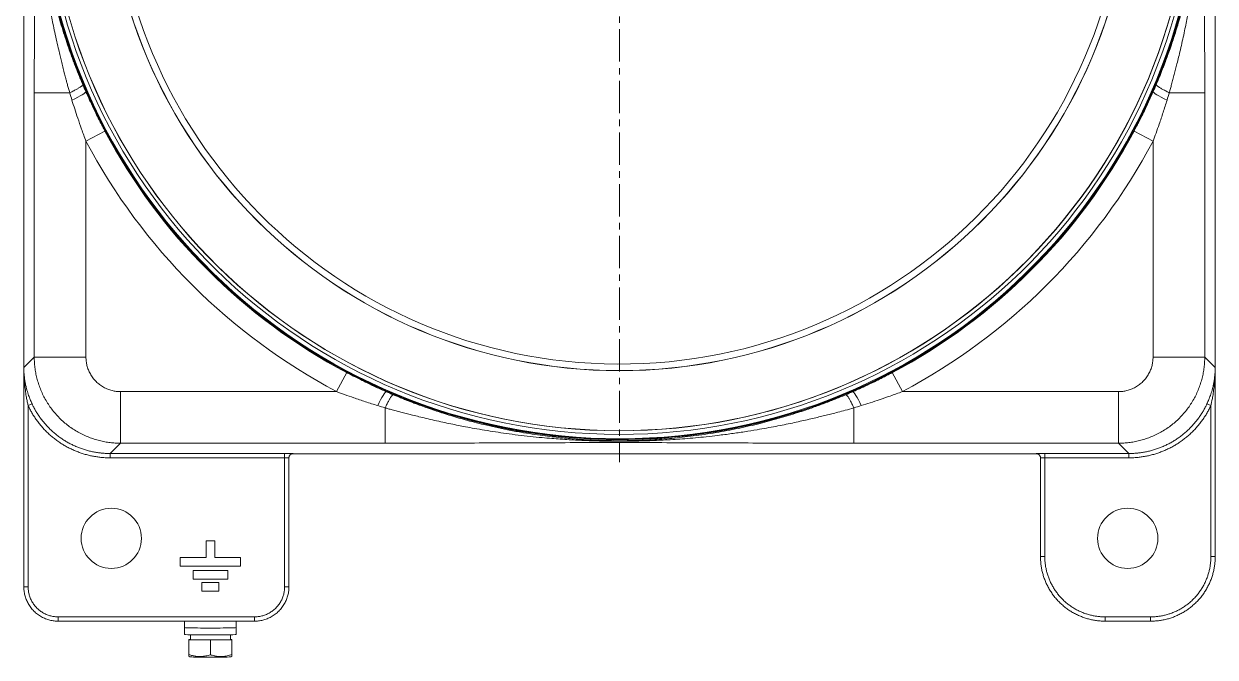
# Model space of a CAD drawing. Header units: millimetres. Extents: x -728 to 992, y -670 to 797.
# Drawn here: x -138.3 to 138.3, y -185.6 to -38.4 of the extents above; entities that cross this region are included whole.
import ezdxf

# ---------------------------------------------------------------- set-up
doc = ezdxf.new("R2010")
doc.units = ezdxf.units.MM
doc.linetypes.add('K5LT_AXLED', pattern=[12, 7.5, -1.5, 1.5, -1.5])
doc.linetypes.add('K5LT_THIN', pattern=[0])

# ---------------------------------------------------------------- blocks, each defined once
blk = doc.blocks.new('U3')
at = {"color": 7, "linetype": 'K5LT_THIN', "lineweight": 18}
for p, q in [((-138.32, -169.25), (-138.32, 162.25)), ((138.32, 162.25), (138.32, -162.25)), ((-135.89, -54.42), (-127.67, -54.42)), ((-135.89, -115.89), (-135.89, -54.42)), ((135.89, -54.42), (127.67, -54.42)), ((135.89, -54.42), (135.89, -115.89)), ((-119.47, -63.35), (-123.89, -65.69)), ((119.47, -63.35), (123.89, -65.69)), ((-123.89, -115.89), (-123.89, -65.69)), ((123.89, -65.69), (123.89, -115.89)), ((-135.89, -115.89), (-138.32, -118.32)), ((-123.89, -115.89), (-135.89, -115.89)), ((135.89, -115.89), (123.89, -115.89)), ((135.89, -115.89), (138.32, -118.32)), ((-138.32, -169.25), (-138.32, -118.32)), ((138.32, -118.32), (138.32, -162.25)), ((-63.35, -119.47), (-65.69, -123.89)), ((63.35, -119.47), (65.69, -123.89)), ((-115.89, -135.89), (-115.89, -123.89)), ((-65.69, -123.89), (-115.89, -123.89)), ((115.89, -123.89), (65.69, -123.89)), ((115.89, -123.89), (115.89, -135.89)), ((-136.41, -126.73), (-137.32, -127.15)), ((-137.32, -169.25), (-137.32, -127.15)), ((137.32, -127.15), (136.41, -126.73)), ((137.32, -127.15), (137.32, -162.25)), ((-54.42, -135.89), (-54.42, -127.67)), ((54.42, -135.89), (54.42, -127.67)), ((-115.89, -135.89), (-118.28, -138.28)), ((-118.28, -138.28), (-77.76, -138.28)), ((-118.28, -139.28), (-118.28, -138.28)), ((-54.42, -135.89), (-115.89, -135.89)), ((-77.76, -138.28), (-77.76, -139.28)), ((-75.76, -138.32), (-75.76, -138.32)), ((96.76, -138.32), (-75.76, -138.32)), ((115.89, -135.89), (54.42, -135.89)), ((96.76, -138.32), (96.76, -138.32)), ((98.76, -138.28), (118.28, -138.28)), ((98.76, -138.28), (98.76, -139.28)), ((115.89, -135.89), (118.28, -138.28)), ((118.28, -138.28), (118.28, -139.28)), ((-118.28, -139.28), (-77.76, -139.28)), ((-77.76, -139.28), (-77.76, -169.25)), ((-76.76, -139.32), (-76.76, -169.25)), ((-76.76, -139.32), (-76.76, -139.32)), ((-76.76, -139.32), (-76.76, -169.25)), ((97.76, -139.32), (97.76, -139.32)), ((97.76, -162.25), (97.76, -139.32)), ((97.76, -162.25), (97.76, -139.32)), ((98.76, -162.25), (98.76, -139.28)), ((98.76, -139.28), (118.28, -139.28)), ((-95.97, -158.56), (-95.97, -162.45)), ((-93.97, -158.56), (-95.97, -158.56)), ((-93.97, -162.45), (-93.97, -158.56)), ((-101.98, -162.45), (-101.98, -164.45)), ((-95.97, -162.45), (-101.98, -162.45)), ((-87.98, -162.45), (-93.97, -162.45)), ((-87.98, -164.45), (-87.98, -162.45)), ((97.76, -162.25), (97.76, -162.25)), ((98.76, -162.25), (97.76, -162.25)), ((138.32, -162.25), (137.32, -162.25)), ((138.32, -162.25), (138.32, -162.25)), ((-101.98, -164.45), (-87.98, -164.45)), ((-90.97, -165.45), (-98.97, -165.45)), ((-98.97, -165.45), (-98.97, -167.45)), ((-90.97, -167.45), (-90.97, -165.45)), ((-98.97, -167.45), (-90.97, -167.45)), ((-93, -168.25), (-97, -168.25)), ((-97, -168.25), (-97, -170.25)), ((-93, -170.25), (-93, -168.25)), ((-138.32, -169.25), (-138.32, -169.25)), ((-137.32, -169.25), (-138.32, -169.25)), ((-97, -170.25), (-93, -170.25)), ((-76.76, -169.25), (-77.76, -169.25)), ((-76.76, -169.25), (-76.76, -169.25)), ((-130.32, -177.25), (-130.32, -176.25)), ((-84.76, -176.25), (-130.32, -176.25)), ((-84.76, -176.25), (-84.76, -177.25)), ((123.32, -176.25), (112.76, -176.25)), ((112.76, -177.25), (112.76, -176.25)), ((123.32, -176.25), (123.32, -177.25)), ((-130.32, -177.25), (-130.32, -177.25)), ((-84.76, -177.25), (-130.32, -177.25)), ((-84.76, -177.25), (-130.32, -177.25)), ((-101, -178.74), (-101, -177.25)), ((-101, -180.34), (-101, -178.74)), ((-89, -178.74), (-89, -177.25)), ((-89, -180.34), (-89, -178.74)), ((-84.76, -177.25), (-84.76, -177.25)), ((123.32, -177.25), (112.76, -177.25)), ((112.76, -177.25), (112.76, -177.25)), ((123.32, -177.25), (112.76, -177.25)), ((123.32, -177.25), (123.32, -177.25)), ((-100, -181.59), (-100, -181.49)), ((-100, -181.49), (-99.64, -181.49)), ((-95, -181.64), (-100, -181.59)), ((-100, -181.59), (-100, -185)), ((-99.6, -181.54), (-99.64, -181.54)), ((-90, -181.59), (-95, -181.64)), ((-95, -181.64), (-95, -185.05)), ((-90.35, -181.54), (-90.35, -180.41)), ((-90.35, -181.49), (-90, -181.49)), ((-90, -181.49), (-90, -181.59)), ((-90, -181.59), (-90, -185)), ((-100, -185.4), (-100, -185)), ((-90, -185), (-90, -185.4)), ((-99.75, -185.54), (-100, -185.4)), ((-90.25, -185.54), (-90, -185.4))]:
    blk.add_line(p, q, dxfattribs=at)
at = {"color": 30, "linetype": 'K5LT_AXLED', "lineweight": 18, "true_color": 0xff8000}
blk.add_line((0, 140.32), (0, -140.32), dxfattribs=at)
at = {"color": 7, "linetype": 'K5LT_THIN', "lineweight": 18}
for centre, radius in [((0, 0), 119.03), ((0, 0), 119), ((-118, -158), 7), ((118, -158), 7)]:
    blk.add_circle(centre, radius, dxfattribs=at)
for radius, start, end in [(135, 2.0607, 357.4538), (134.84, 2.0221, 357.4924), (133.84, 2.2974, 357.2172), (133, 2.3311, 357.1834), (132.97, 2.2872, 357.2274), (135.07, 180, 358.8289), (117.49, 179.7573, 359.7573), (135.23, 207.9356, 242.0644), (135.23, 297.9356, 332.0644), (140.23, 207.9356, 242.0644), (140.23, 297.9356, 332.0644)]:
    blk.add_arc((0, 0), radius, start, end, dxfattribs=at)
for centre, major_axis, ratio, start_param, end_param in [((-128.51, -56.15), (4.58, 2.01), 0.112862, 4.963871, 6.26562), ((128.51, -56.15), (-4.58, 2.01), 0.112862, 0.017566, 1.319314), ((-56.15, -128.51), (2.01, 4.58), 0.112862, 0.017566, 1.319314), ((56.15, -128.51), (-2.01, 4.58), 0.112862, 4.963871, 6.26562), ((-75.76, -139.32), (-0.707, -0.707), 0.999695, 3.927143, 5.497635), ((96.76, -139.32), (-0.707, 0.707), 0.999695, 3.927143, 5.497635), ((-95, -178.74), (-6, 0), 0.017452, 0, 3.141593), ((-95, -178.74), (-6, 0), 0.017452, 0, 3.141593), ((-95, -180.34), (-6, 0), 0.017452, 0, 3.141593), ((-95, -179.71), (0, 12.85), 0.361728, -4.658359, -4.568813), ((-95, -182.17), (0, 12.85), 0.361728, 1.475138, 1.521621), ((-95, -181.54), (-4.65, 0), 0.017452, 0.143576, 3.141593), ((-95, -185.54), (-4.75, 0), 0.017452, 0.030238, 3.111355)]:
    blk.add_ellipse(centre, major_axis=major_axis, ratio=ratio, start_param=start_param, end_param=end_param, dxfattribs=at)
for points, knots in [([(-135.89, -54.42), (-135.88, -51.65), (-135.88, -48.89), (-135.87, -43.25), (-135.86, -40.39), (-135.85, -34.63), (-135.84, -31.71), (-135.82, -25.85), (-135.8, -22.9), (-135.78, -16.96), (-135.76, -13.98), (-135.74, -7.34), (-135.74, -3.67), (-135.73, 0)], [0, 0, 0, 0, 0.160716, 0.160716, 0.321432, 0.321432, 0.482149, 0.482149, 0.642865, 0.642865, 0.803581, 0.803581, 1, 1, 1, 1]), ([(-127.67, -54.42), (-127.77, -54.09), (-127.94, -53.45), (-128.2, -52.52), (-128.43, -51.67), (-128.67, -50.77), (-128.95, -49.69), (-129.27, -48.43), (-129.59, -47.12), (-129.91, -45.8), (-130.27, -44.28), (-130.69, -42.44), (-131.14, -40.41), (-131.55, -38.45), (-131.91, -36.6), (-132.27, -34.71), (-132.66, -32.5), (-133.06, -30.11), (-133.43, -27.71), (-133.72, -25.6), (-133.98, -23.61), (-134.22, -21.61), (-134.44, -19.56), (-134.62, -17.72), (-134.76, -16.1), (-134.88, -14.66), (-134.98, -13.23), (-135.06, -11.93), (-135.14, -10.62), (-135.21, -9.28), (-135.27, -7.89), (-135.32, -6.66), (-135.35, -5.62), (-135.37, -4.71), (-135.39, -3.77), (-135.41, -2.79), (-135.42, -1.81), (-135.43, -0.87), (-135.43, -0.28), (-135.43, 0)], [0, 0, 0, 0, 0.019555, 0.036849, 0.052313, 0.067287, 0.087126, 0.111783, 0.13594, 0.158335, 0.18396, 0.219694, 0.260327, 0.296995, 0.328621, 0.362464, 0.401655, 0.450458, 0.494669, 0.533917, 0.566552, 0.604328, 0.644425, 0.679268, 0.705643, 0.732646, 0.757683, 0.782536, 0.803256, 0.829362, 0.856531, 0.88084, 0.897573, 0.9143, 0.931345, 0.94957, 0.967978, 0.984764, 1, 1, 1, 1]), ([(-124.63, -52.53), (-124.81, -52.09), (-125.15, -51.28), (-125.62, -50.14), (-126.04, -49.08), (-126.44, -48.04), (-126.83, -46.99), (-127.23, -45.91), (-127.67, -44.68), (-128.23, -43.07), (-128.9, -41.03), (-129.61, -38.76), (-130.24, -36.56), (-130.88, -34.24), (-131.52, -31.73), (-132.14, -29.03), (-132.68, -26.46), (-133.15, -24.01), (-133.56, -21.6), (-133.93, -19.2), (-134.22, -17.03), (-134.45, -15.13), (-134.62, -13.52), (-134.76, -12.08), (-134.87, -10.81), (-134.96, -9.59), (-135.04, -8.44), (-135.1, -7.38), (-135.15, -6.4), (-135.19, -5.47), (-135.23, -4.5), (-135.26, -3.45), (-135.29, -2.3), (-135.3, -1.13), (-135.3, -0.36), (-135.3, 0)], [0, 0, 0, 0, 0.0268623, 0.0506076, 0.0712358, 0.0916497, 0.1125486, 0.1339326, 0.1553192, 0.1848244, 0.2295726, 0.2753475, 0.3184985, 0.3575974, 0.4091067, 0.4627322, 0.5116931, 0.5545284, 0.6011816, 0.6470307, 0.6890103, 0.7219646, 0.752512, 0.7767971, 0.8004664, 0.8226803, 0.8448806, 0.8648801, 0.8823244, 0.8996379, 0.9168209, 0.9364173, 0.9582755, 0.9802237, 0.9999966, 0.9999966, 0.9999966, 0.9999966]), ([(135.2, -5.3), (135.18, -5.73), (135.14, -6.75), (135.05, -8.34), (134.93, -10.1), (134.78, -11.91), (134.6, -13.78), (134.38, -15.74), (134.11, -17.93), (133.76, -20.34), (133.32, -23.07), (132.79, -25.9), (132.2, -28.75), (131.61, -31.35), (131.02, -33.7), (130.46, -35.8), (129.9, -37.75), (129.35, -39.58), (128.82, -41.28), (128.27, -42.95), (127.72, -44.55), (127.16, -46.11), (126.69, -47.38), (126.29, -48.42), (125.95, -49.3), (125.59, -50.19), (125.24, -51.06), (124.92, -51.83), (124.72, -52.3), (124.64, -52.5)], [0.5486288, 0.5486288, 0.5486288, 0.5486288, 0.5606857, 0.5769276, 0.5928364, 0.609389, 0.6265187, 0.6445191, 0.6639863, 0.6873968, 0.7118032, 0.74053, 0.7670479, 0.7928003, 0.8142726, 0.8345822, 0.853311, 0.8709082, 0.8880016, 0.9031337, 0.9201038, 0.9348915, 0.9487451, 0.9579514, 0.9664784, 0.9756138, 0.9853574, 0.9938088, 1, 1, 1, 1]), ([(135.36, -5.21), (135.35, -5.53), (135.33, -6.41), (135.27, -7.91), (135.19, -9.75), (135.08, -11.73), (134.95, -13.73), (134.78, -15.82), (134.58, -18.13), (134.32, -20.74), (134, -23.51), (133.64, -26.21), (133.27, -28.79), (132.87, -31.27), (132.47, -33.59), (132.1, -35.62), (131.75, -37.43), (131.39, -39.19), (131, -41.03), (130.58, -42.95), (130.15, -44.81), (129.74, -46.51), (129.38, -47.96), (129.05, -49.25), (128.75, -50.44), (128.44, -51.61), (128.15, -52.69), (127.9, -53.63), (127.74, -54.18), (127.67, -54.42)], [0.5474681, 0.5474681, 0.5474681, 0.5474681, 0.5563558, 0.5717302, 0.5888735, 0.6068247, 0.6255838, 0.6435797, 0.6642387, 0.689057, 0.7152953, 0.7401916, 0.7634004, 0.7866496, 0.8084759, 0.8272032, 0.8429072, 0.8587157, 0.8759942, 0.8938912, 0.911906, 0.92706, 0.9403361, 0.9516049, 0.962614, 0.9732319, 0.9841919, 0.9931146, 1, 1, 1, 1]), ([(135.74, -4.96), (135.74, -5.65), (135.74, -6.32), (135.75, -9.99), (135.76, -12.99), (135.79, -18.94), (135.8, -21.92), (135.82, -27.81), (135.83, -30.74), (135.85, -36.55), (135.86, -39.44), (135.88, -45.13), (135.88, -47.96), (135.89, -51.97), (135.89, -53.2), (135.89, -54.42)], [0.5443969, 0.5443969, 0.5443969, 0.5443969, 0.5625067, 0.5625067, 0.6428648, 0.6428648, 0.7232229, 0.7232229, 0.803581, 0.803581, 0.8839391, 0.8839391, 0.9642972, 0.9642972, 1, 1, 1, 1]), ([(-124.63, -52.53), (-124.62, -52.55), (-124.63, -52.62), (-124.72, -52.73), (-124.86, -52.86), (-125.03, -52.99), (-125.25, -53.14), (-125.51, -53.31), (-125.81, -53.48), (-126.14, -53.67), (-126.53, -53.87), (-126.93, -54.07), (-127.32, -54.26), (-127.56, -54.37), (-127.67, -54.42)], [0, 0, 0, 0, 0.108268, 0.202551, 0.284424, 0.366753, 0.449266, 0.530401, 0.611203, 0.692721, 0.773855, 0.867471, 0.94249, 1, 1, 1, 1]), ([(124.64, -52.5), (124.63, -52.53), (124.64, -52.59), (124.73, -52.71), (124.87, -52.84), (125.05, -52.98), (125.27, -53.14), (125.53, -53.3), (125.83, -53.48), (126.16, -53.67), (126.55, -53.87), (126.95, -54.08), (127.34, -54.27), (127.57, -54.38), (127.67, -54.42)], [0, 0, 0, 0, 0.108692, 0.204974, 0.287771, 0.371129, 0.45295, 0.53435, 0.61509, 0.69647, 0.777276, 0.870588, 0.944438, 1, 1, 1, 1]), ([(-119.47, -63.35), (-119.61, -63.1), (-119.88, -62.58), (-120.33, -61.71), (-120.91, -60.58), (-121.7, -58.98), (-122.57, -57.15), (-123.34, -55.47), (-123.76, -54.52), (-123.93, -54.15)], [0, 0, 0, 0, 0.084344, 0.170956, 0.285512, 0.455654, 0.691649, 0.879894, 1, 1, 1, 1]), ([(123.93, -54.15), (123.57, -54.95), (122.9, -56.44), (121.95, -58.45), (121.17, -60.06), (120.56, -61.26), (120.11, -62.13), (119.81, -62.7), (119.61, -63.08), (119.51, -63.28), (119.47, -63.35)], [0, 0, 0, 0, 0.259776, 0.482105, 0.65078, 0.785114, 0.874668, 0.936489, 0.974787, 1, 1, 1, 1]), ([(-123.89, -65.69), (-124.24, -64.75), (-124.89, -62.97), (-125.75, -60.47), (-126.49, -58.23), (-126.94, -56.83), (-127.15, -56.15)], [0, 0, 0, 0, 0.299289, 0.564533, 0.786755, 1, 1, 1, 1]), ([(127.15, -56.15), (126.85, -57.1), (126.26, -58.96), (125.39, -61.52), (124.61, -63.75), (124.12, -65.07), (123.89, -65.69)], [0, 0, 0, 0, 0.297161, 0.580295, 0.802517, 1, 1, 1, 1]), ([(-137.32, -127.15), (-137.35, -127), (-137.42, -126.72), (-137.5, -126.31), (-137.58, -125.91), (-137.67, -125.45), (-137.77, -124.9), (-137.87, -124.26), (-137.97, -123.55), (-138.07, -122.77), (-138.16, -121.87), (-138.24, -120.82), (-138.3, -119.62), (-138.31, -118.76), (-138.32, -118.32)], [0, 0, 0, 0, 0.051828, 0.098088, 0.140183, 0.191852, 0.254058, 0.328923, 0.408396, 0.494154, 0.594338, 0.711853, 0.850962, 1, 1, 1, 1]), ([(-136.41, -126.73), (-136.49, -126.56), (-136.63, -126.24), (-136.83, -125.76), (-137.02, -125.28), (-137.21, -124.75), (-137.41, -124.16), (-137.6, -123.52), (-137.78, -122.83), (-137.94, -122.06), (-138.1, -121.17), (-138.22, -120.23), (-138.3, -119.26), (-138.31, -118.63), (-138.32, -118.32)], [0, 0, 0, 0, 0.061683, 0.116592, 0.171904, 0.235298, 0.307131, 0.384459, 0.462321, 0.555136, 0.657334, 0.77646, 0.890236, 1, 1, 1, 1]), ([(136.41, -126.73), (136.49, -126.56), (136.63, -126.24), (136.83, -125.76), (137.02, -125.28), (137.21, -124.75), (137.41, -124.16), (137.6, -123.52), (137.78, -122.82), (137.95, -122.05), (138.1, -121.17), (138.22, -120.23), (138.3, -119.26), (138.31, -118.63), (138.32, -118.32)], [0, 0, 0, 0, 0.061664, 0.116557, 0.171859, 0.235412, 0.307345, 0.384739, 0.462362, 0.555884, 0.658144, 0.776809, 0.889794, 1, 1, 1, 1]), ([(137.32, -127.15), (137.35, -127), (137.41, -126.72), (137.5, -126.31), (137.58, -125.91), (137.67, -125.45), (137.77, -124.9), (137.87, -124.26), (137.97, -123.56), (138.06, -122.79), (138.15, -121.9), (138.24, -120.84), (138.3, -119.63), (138.31, -118.77), (138.32, -118.32)], [0, 0, 0, 0, 0.051665, 0.0978, 0.139857, 0.191628, 0.253996, 0.328702, 0.407482, 0.492156, 0.59145, 0.708343, 0.8485, 1, 1, 1, 1]), ([(-54.15, -123.93), (-54.95, -123.57), (-56.44, -122.9), (-58.45, -121.95), (-60.06, -121.17), (-61.26, -120.56), (-62.13, -120.11), (-62.7, -119.81), (-63.08, -119.61), (-63.28, -119.51), (-63.35, -119.47)], [0, 0, 0, 0, 0.259776, 0.482105, 0.65078, 0.785114, 0.874668, 0.936489, 0.974787, 1, 1, 1, 1]), ([(63.35, -119.47), (63.1, -119.61), (62.58, -119.88), (61.71, -120.33), (60.58, -120.91), (58.98, -121.7), (57.15, -122.57), (55.47, -123.34), (54.52, -123.76), (54.15, -123.93)], [0, 0, 0, 0, 0.084344, 0.170956, 0.285512, 0.455654, 0.691649, 0.879894, 1, 1, 1, 1]), ([(-56.15, -127.15), (-57.1, -126.85), (-58.96, -126.26), (-61.52, -125.39), (-63.75, -124.61), (-65.07, -124.12), (-65.69, -123.89)], [0, 0, 0, 0, 0.297161, 0.580295, 0.802517, 1, 1, 1, 1]), ([(65.69, -123.89), (64.75, -124.24), (62.97, -124.89), (60.47, -125.75), (58.23, -126.49), (56.83, -126.94), (56.15, -127.15)], [0, 0, 0, 0, 0.299289, 0.564533, 0.786755, 1, 1, 1, 1]), ([(-52.5, -124.64), (-52.53, -124.63), (-52.59, -124.64), (-52.71, -124.73), (-52.84, -124.87), (-52.98, -125.05), (-53.14, -125.27), (-53.3, -125.53), (-53.48, -125.83), (-53.67, -126.16), (-53.87, -126.55), (-54.08, -126.95), (-54.27, -127.34), (-54.38, -127.57), (-54.42, -127.67)], [0, 0, 0, 0, 0.108692, 0.204974, 0.287771, 0.371129, 0.45295, 0.53435, 0.61509, 0.69647, 0.777276, 0.870588, 0.944438, 1, 1, 1, 1]), ([(52.53, -124.63), (52.07, -124.82), (51.21, -125.18), (49.94, -125.69), (48.66, -126.2), (47.31, -126.71), (45.93, -127.22), (44.55, -127.71), (43.06, -128.23), (41.29, -128.82), (39.26, -129.45), (37.05, -130.11), (34.86, -130.71), (32.54, -131.31), (30.14, -131.89), (27.58, -132.45), (25.01, -132.96), (22.39, -133.43), (19.78, -133.85), (17.16, -134.21), (14.62, -134.51), (12.19, -134.76), (9.87, -134.95), (7.6, -135.09), (5.29, -135.21), (2.96, -135.28), (0.7, -135.31), (-1.31, -135.3), (-3.16, -135.27), (-4.88, -135.22), (-6.62, -135.14), (-8.34, -135.05), (-10.1, -134.93), (-11.91, -134.78), (-13.78, -134.6), (-15.74, -134.38), (-17.93, -134.11), (-20.34, -133.76), (-23.07, -133.32), (-25.9, -132.79), (-28.75, -132.2), (-31.35, -131.61), (-33.7, -131.02), (-35.8, -130.46), (-37.75, -129.9), (-39.58, -129.35), (-41.28, -128.82), (-42.95, -128.27), (-44.55, -127.72), (-46.11, -127.16), (-47.38, -126.69), (-48.42, -126.29), (-49.3, -125.95), (-50.19, -125.59), (-51.06, -125.24), (-51.83, -124.92), (-52.3, -124.72), (-52.5, -124.64)], [0, 0, 0, 0, 0.014157, 0.026713, 0.03952, 0.053037, 0.066866, 0.080102, 0.093894, 0.110992, 0.13236, 0.153464, 0.175527, 0.195894, 0.21996, 0.243834, 0.268893, 0.292667, 0.317379, 0.341934, 0.365745, 0.388069, 0.40936, 0.429978, 0.450963, 0.473119, 0.49411, 0.513291, 0.528598, 0.54502, 0.560686, 0.576928, 0.592836, 0.609389, 0.626519, 0.644519, 0.663986, 0.687397, 0.711803, 0.74053, 0.767048, 0.7928, 0.814273, 0.834582, 0.853311, 0.870908, 0.888002, 0.903134, 0.920104, 0.934891, 0.948745, 0.957951, 0.966478, 0.975614, 0.985357, 0.993809, 1, 1, 1, 1]), ([(52.53, -124.63), (52.55, -124.62), (52.62, -124.63), (52.73, -124.72), (52.85, -124.86), (52.99, -125.03), (53.14, -125.25), (53.31, -125.51), (53.48, -125.81), (53.66, -126.14), (53.87, -126.53), (54.07, -126.93), (54.26, -127.32), (54.37, -127.56), (54.42, -127.67)], [0, 0, 0, 0, 0.108255, 0.202527, 0.284385, 0.366694, 0.449186, 0.530306, 0.611104, 0.692625, 0.773768, 0.867402, 0.942449, 1, 1, 1, 1]), ([(54.42, -127.67), (53.77, -127.86), (52.53, -128.2), (50.82, -128.66), (49.34, -129.04), (47.99, -129.38), (46.62, -129.71), (45.16, -130.06), (43.59, -130.43), (41.89, -130.81), (40.11, -131.2), (38.24, -131.59), (36.25, -131.98), (34.14, -132.37), (31.71, -132.8), (29, -133.24), (25.96, -133.68), (22.99, -134.06), (20.2, -134.38), (17.65, -134.63), (15.24, -134.83), (12.93, -135), (10.73, -135.14), (8.63, -135.24), (6.54, -135.32), (4.45, -135.38), (2.33, -135.42), (0.17, -135.43), (-2, -135.42), (-4.13, -135.39), (-6.07, -135.34), (-7.91, -135.27), (-9.75, -135.19), (-11.73, -135.08), (-13.73, -134.95), (-15.82, -134.78), (-18.13, -134.58), (-20.74, -134.32), (-23.51, -134), (-26.21, -133.64), (-28.79, -133.27), (-31.27, -132.87), (-33.59, -132.47), (-35.62, -132.1), (-37.43, -131.75), (-39.19, -131.39), (-41.03, -131), (-42.95, -130.58), (-44.81, -130.15), (-46.51, -129.74), (-47.96, -129.38), (-49.25, -129.05), (-50.44, -128.75), (-51.61, -128.44), (-52.69, -128.15), (-53.63, -127.9), (-54.18, -127.74), (-54.42, -127.67)], [0, 0, 0, 0, 0.019111, 0.035075, 0.047894, 0.059707, 0.071831, 0.084945, 0.099862, 0.115365, 0.131976, 0.149215, 0.167373, 0.187151, 0.20744, 0.234301, 0.262144, 0.291097, 0.31601, 0.338909, 0.361163, 0.382136, 0.402206, 0.421467, 0.439931, 0.459284, 0.478657, 0.498051, 0.518452, 0.538132, 0.556356, 0.57173, 0.588874, 0.606825, 0.625584, 0.64358, 0.664239, 0.689057, 0.715295, 0.740192, 0.7634, 0.78665, 0.808476, 0.827203, 0.842907, 0.858716, 0.875994, 0.893891, 0.911906, 0.92706, 0.940336, 0.951605, 0.962614, 0.973232, 0.984192, 0.993115, 1, 1, 1, 1]), ([(54.42, -135.89), (51.65, -135.88), (48.89, -135.88), (43.25, -135.87), (40.39, -135.86), (34.63, -135.85), (31.71, -135.84), (25.85, -135.82), (22.9, -135.8), (16.96, -135.78), (13.98, -135.77), (8, -135.75), (5, -135.73), (-1, -135.73), (-4, -135.74), (-9.99, -135.75), (-12.99, -135.76), (-18.94, -135.79), (-21.92, -135.8), (-27.81, -135.82), (-30.74, -135.83), (-36.55, -135.85), (-39.44, -135.86), (-45.13, -135.88), (-47.96, -135.88), (-51.97, -135.89), (-53.2, -135.89), (-54.42, -135.89)], [0, 0, 0, 0, 0.080358, 0.080358, 0.160716, 0.160716, 0.241074, 0.241074, 0.321432, 0.321432, 0.401791, 0.401791, 0.482149, 0.482149, 0.562507, 0.562507, 0.642865, 0.642865, 0.723223, 0.723223, 0.803581, 0.803581, 0.883939, 0.883939, 0.964297, 0.964297, 1, 1, 1, 1]), ([(-100, -185), (-99.72, -185.1), (-99.31, -185.22), (-98.76, -185.34), (-98.39, -185.4), (-98.04, -185.44), (-97.74, -185.47), (-97.39, -185.47), (-97.02, -185.46), (-96.57, -185.42), (-95.89, -185.31), (-95.36, -185.17), (-95, -185.05)], [0, 0, 0, 0, 2.259309, 3.219175, 4.306071, 5.100503, 5.904859, 6.674572, 7.743491, 8.780356, 10.126867, 13, 13, 13, 13]), ([(-95, -185.05), (-94.72, -185.14), (-94.31, -185.26), (-93.76, -185.37), (-93.39, -185.42), (-93.04, -185.46), (-92.74, -185.47), (-92.39, -185.47), (-92.02, -185.45), (-91.57, -185.4), (-90.89, -185.28), (-90.36, -185.12), (-90, -185)], [0, 0, 0, 0, 2.259309, 3.219175, 4.306071, 5.100503, 5.904859, 6.674572, 7.743491, 8.780356, 10.126867, 13, 13, 13, 13])]:
    blk.add_open_spline(points, degree=3, knots=knots, dxfattribs=at)
for points in [[(-123.93, -54.15), (-124.16, -53.61), (-124.4, -53.07), (-124.63, -52.53)], [(124.64, -52.5), (124.4, -53.05), (124.17, -53.6), (123.93, -54.15)], [(-127.15, -56.15), (-127.32, -55.57), (-127.5, -55), (-127.67, -54.42)], [(127.67, -54.42), (127.5, -55), (127.32, -55.57), (127.15, -56.15)], [(-52.5, -124.64), (-53.05, -124.4), (-53.6, -124.17), (-54.15, -123.93)], [(54.15, -123.93), (53.61, -124.16), (53.07, -124.4), (52.53, -124.63)], [(-54.42, -127.67), (-55, -127.5), (-55.57, -127.32), (-56.15, -127.15)], [(56.15, -127.15), (55.57, -127.32), (55, -127.5), (54.42, -127.67)]]:
    blk.add_open_spline(points, degree=3, dxfattribs=at)
for points, weights in [([(-135.89, -115.89), (-135.88, -127.6), (-127.6, -135.88), (-115.89, -135.89)], [1, 0.804809640383, 0.804809640383, 1]), ([(-123.89, -115.89), (-123.89, -120.57), (-120.57, -123.89), (-115.89, -123.89)], [1, 0.804809640383, 0.804809640383, 1]), ([(115.89, -123.89), (120.57, -123.89), (123.89, -120.57), (123.89, -115.89)], [1, 0.804809640383, 0.804809640383, 1]), ([(115.89, -135.89), (127.6, -135.88), (135.88, -127.6), (135.89, -115.89)], [1, 0.804809640383, 0.804809640383, 1]), ([(-118.28, -139.28), (-126.68, -139.28), (-133.77, -134.77), (-137.32, -127.15)], [1, 0.895599568132, 0.895599568132, 1]), ([(-118.28, -138.28), (-126.28, -138.28), (-133.03, -133.98), (-136.41, -126.73)], [1, 0.895599568132, 0.895599568132, 1]), ([(136.41, -126.73), (133.03, -133.98), (126.28, -138.28), (118.28, -138.28)], [1, 0.895599568132, 0.895599568132, 1]), ([(137.32, -127.15), (133.77, -134.77), (126.68, -139.28), (118.28, -139.28)], [1, 0.895599568132, 0.895599568132, 1]), ([(-75.76, -138.32), (-75.78, -138.3), (-76.61, -138.28), (-77.76, -138.28)], [1, 0.808833632769, 0.808833632769, 1]), ([(-75.76, -138.32), (-76.35, -138.32), (-76.76, -138.73), (-76.76, -139.32)], [1, 0.804809640383, 0.804809640383, 1]), ([(96.76, -138.32), (96.78, -138.3), (97.61, -138.28), (98.76, -138.28)], [1, 0.808833632769, 0.808833632769, 1]), ([(97.76, -139.32), (97.76, -138.73), (97.35, -138.32), (96.76, -138.32)], [1, 0.804809640383, 0.804809640383, 1]), ([(-76.76, -139.32), (-76.77, -139.3), (-77.19, -139.28), (-77.76, -139.28)], [1, 0.808833632769, 0.808833632769, 1]), ([(97.76, -139.32), (97.77, -139.3), (98.19, -139.28), (98.76, -139.28)], [1, 0.808833632769, 0.808833632769, 1]), ([(112.76, -177.25), (103.98, -177.25), (97.76, -171.04), (97.76, -162.25)], [1, 0.804809640383, 0.804809640383, 1]), ([(97.76, -162.25), (97.76, -171.04), (103.98, -177.25), (112.76, -177.25)], [1, 0.804809640383, 0.804809640383, 1]), ([(98.76, -162.25), (98.76, -170.45), (104.56, -176.25), (112.76, -176.25)], [1, 0.804809640383, 0.804809640383, 1]), ([(138.32, -162.25), (138.32, -171.04), (132.1, -177.25), (123.32, -177.25)], [1, 0.804809640383, 0.804809640383, 1]), ([(123.32, -177.25), (132.1, -177.25), (138.32, -171.04), (138.32, -162.25)], [1, 0.804809640383, 0.804809640383, 1]), ([(123.32, -176.25), (131.52, -176.25), (137.32, -170.45), (137.32, -162.25)], [1, 0.804809640383, 0.804809640383, 1]), ([(-130.32, -177.25), (-135, -177.25), (-138.32, -173.94), (-138.32, -169.25)], [1, 0.804809640383, 0.804809640383, 1]), ([(-138.32, -169.25), (-138.32, -173.94), (-135, -177.25), (-130.32, -177.25)], [1, 0.804809640383, 0.804809640383, 1]), ([(-137.32, -169.25), (-137.32, -173.35), (-134.42, -176.25), (-130.32, -176.25)], [1, 0.804809640383, 0.804809640383, 1]), ([(-84.76, -177.25), (-80.08, -177.25), (-76.76, -173.94), (-76.76, -169.25)], [1, 0.804809640383, 0.804809640383, 1]), ([(-76.76, -169.25), (-76.76, -173.94), (-80.08, -177.25), (-84.76, -177.25)], [1, 0.804809640383, 0.804809640383, 1]), ([(-84.76, -176.25), (-80.66, -176.25), (-77.76, -173.35), (-77.76, -169.25)], [1, 0.804809640383, 0.804809640383, 1])]:
    blk.add_rational_spline(points, weights, degree=3, dxfattribs=at)
blk = doc.blocks.new('U0')
blk.add_blockref('U3', (0, 0))

msp = doc.modelspace()

# ---------------------------------------------------------------- block references
msp.add_blockref('U0', (0, 0))

doc.saveas('drawing.dxf')
